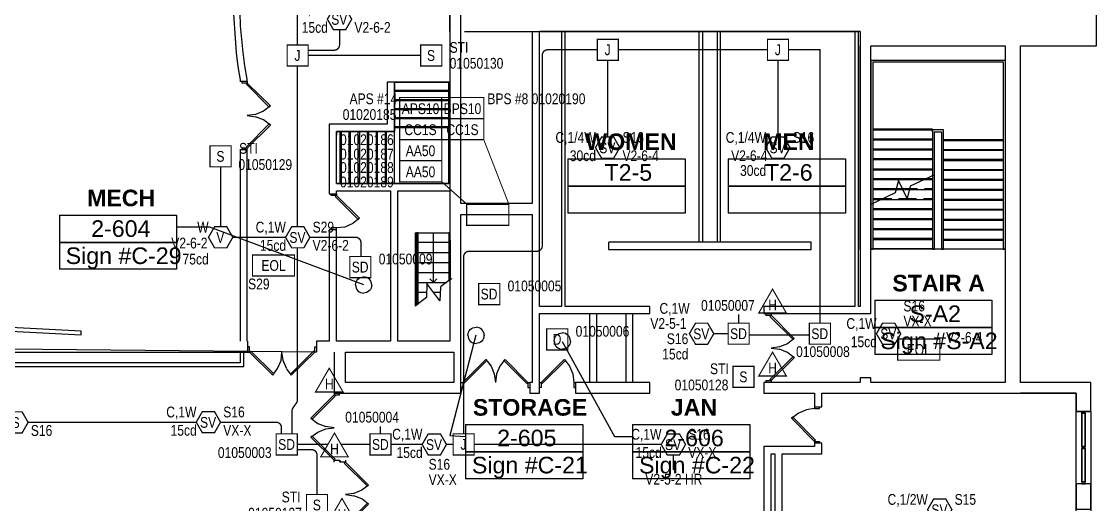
# Model space of a CAD drawing. Header units: inches. Extents: x 9349 to 17082, y 17684 to 25415.
# Drawn here: x 15236 to 16429, y 20846 to 21382 of the extents above; entities that cross this region are included whole.
import ezdxf
from ezdxf.enums import TextEntityAlignment as Align

# ---------------------------------------------------------------- set-up
doc = ezdxf.new("R2010")
doc.units = ezdxf.units.IN
doc.header["$LTSCALE"] = 0.25
doc.header["$MEASUREMENT"] = 0
for name, color, linetype in [('AMPLIFIER', 1, 'Continuous'), ('BACKGROUND', 8, 'Continuous'), ('CL-TEXT', 3, 'Continuous'), ('CONDUIT', 6, 'Continuous'), ('DOOR HOLDER', 1, 'Continuous'), ('EOL', 1, 'Continuous'), ('HEAT DETECTOR', 1, 'Continuous'), ('JUNCTION BOX', 1, 'Continuous'), ('POWER SUPPLY', 1, 'Continuous'), ('PULL STATION', 1, 'Continuous'), ('SIGNAL MODULE', 1, 'Continuous'), ('SMOKE DETECTOR', 1, 'Continuous'), ('SPEAKER', 1, 'Continuous'), ('SPEAKER STROBE', 1, 'Continuous'), ('STROBE', 1, 'Continuous')]:
    doc.layers.add(name, color=color, linetype=linetype)
doc.styles.add('Arial', font='arial.ttf', dxfattribs={"width": 0.8})
doc.styles.add('ESSCOE_TEXT', font='arial.ttf', dxfattribs={"width": 0.8, "height": 12})
doc.styles.add('PDF Arial', font='arial.ttf')
doc.styles.add('PDF Arial Bold', font='arialbd.ttf')

# ---------------------------------------------------------------- blocks, each defined once
blk = doc.blocks.new('SIGA-278')
at = {"layer": 'PULL STATION', "const_width": 1.3}
blk.add_lwpolyline([(-11.5, -11.7), (-11.5, 11.7), (11.9, 11.7), (11.9, -11.7)], close=True, dxfattribs=at)
at = {"layer": 'PULL STATION', "style": 'Arial', "width": 0.8}
blk.add_text('S', height=12, dxfattribs=at).set_placement((0, 0), align=Align.MIDDLE)
for tag, p in [('ADDRESS', (20.6, 9)), ('ZONE', (20.6, -8.6))]:
    blk.add_attdef(tag, text='', height=12, dxfattribs=at).set_placement(p, align=Align.MIDDLE_LEFT)
blk.add_attdef('SUBSCRIPT', text='', height=12, dxfattribs=at).set_placement((-16.6, -9), align=Align.MIDDLE_RIGHT)
blk = doc.blocks.new('SIGA-HRD')
at = {"layer": 'HEAT DETECTOR', "const_width": 1.3}
blk.add_lwpolyline([(-11.5, -11.7), (-11.5, 11.7), (11.9, 11.7), (11.9, -11.7)], close=True, dxfattribs=at)
at = {"layer": 'HEAT DETECTOR', "style": 'Arial', "width": 0.8}
blk.add_text('D', height=12, dxfattribs=at).set_placement((0, 0), align=Align.MIDDLE)
for tag, p in [('ADDRESS', (20.6, 9)), ('ZONE', (20.6, -8.6))]:
    blk.add_attdef(tag, text='', height=12, dxfattribs=at).set_placement(p, align=Align.MIDDLE_LEFT)
blk.add_attdef('SUBSCRIPT', text='', height=12, dxfattribs=at).set_placement((-16.6, -9), align=Align.MIDDLE_RIGHT)
blk = doc.blocks.new('GC-S7')
at = {"layer": 'SPEAKER', "const_width": 1.46}
blk.add_lwpolyline([(13.8, 0.2), (7.1, 11.9), (-6.4, 11.9), (-13.2, 0.2), (-6.4, -11.5), (7.1, -11.5)], close=True, dxfattribs=at)
at = {"layer": 'SPEAKER', "style": 'Arial', "width": 0.8}
blk.add_text('S', height=12, dxfattribs=at).set_placement((0, 0), align=Align.MIDDLE)
for tag, p in [('C', (-15, 11.5)), ('1/2W', (-14.7, -8.8))]:
    blk.add_attdef(tag, text='', height=12, dxfattribs=at).set_placement(p, align=Align.MIDDLE_RIGHT)
blk.add_attdef('Speaker_Circuit', text='', height=12, dxfattribs=at).set_placement((16.8, -8.8), align=Align.MIDDLE_LEFT)
blk = doc.blocks.new('G1-VM')
at = {"layer": 'STROBE', "const_width": 1.46}
blk.add_lwpolyline([(13.8, 0.2), (7.1, 11.9), (-6.4, 11.9), (-13.2, 0.2), (-6.4, -11.5), (7.1, -11.5)], close=True, dxfattribs=at)
at = {"layer": 'STROBE', "style": 'Arial', "width": 0.8}
blk.add_text('V', height=12, dxfattribs=at).set_placement((0, 0), align=Align.MIDDLE)
for tag, p in [('W', (-12.9, 11.5)), ('CANDELA', (-12.6, -8.8))]:
    blk.add_attdef(tag, text='', height=12, dxfattribs=at).set_placement(p, align=Align.MIDDLE_RIGHT)
blk.add_attdef('Visual_Circuit', text='', height=12, dxfattribs=at).set_placement((16.8, -8.8), align=Align.MIDDLE_LEFT)
blk = doc.blocks.new('150X-AQN5')
at = {"layer": 'DOOR HOLDER', "const_width": 1.25}
blk.add_lwpolyline([(15.3, -8.8), (0, 17.6), (-15.3, -8.8)], close=True, dxfattribs=at)
at = {"layer": 'DOOR HOLDER', "style": 'Arial', "width": 0.8}
blk.add_text('H', height=12, dxfattribs=at).set_placement((0, 0), align=Align.MIDDLE)
blk.add_attdef('SUBSCRIPT', text='', height=12, dxfattribs=at).set_placement((11.4, 10.5), align=Align.MIDDLE_LEFT)
blk = doc.blocks.new('GC-S7VM')
at = {"layer": 'SPEAKER STROBE', "const_width": 1.46}
blk.add_lwpolyline([(13.8, 0.2), (7.1, 11.9), (-6.4, 11.9), (-13.2, 0.2), (-6.4, -11.5), (7.1, -11.5)], close=True, dxfattribs=at)
at = {"layer": 'SPEAKER STROBE', "style": 'Arial', "width": 0.8}
blk.add_text('SV', height=12, dxfattribs=at).set_placement((0, 0), align=Align.MIDDLE)
for tag, p in [('C', (-12.9, 11.5)), ('CANDELA', (-12.6, -8.8)), ('1/2W', (-12.6, -29.2))]:
    blk.add_attdef(tag, text='', height=12, dxfattribs=at).set_placement(p, align=Align.MIDDLE_RIGHT)
for tag, p in [('Speaker_Circuit', (16.8, 11.5)), ('Visual_Circuit', (16.8, -8.8))]:
    blk.add_attdef(tag, text='', height=12, dxfattribs=at).set_placement(p, align=Align.MIDDLE_LEFT)
blk = doc.blocks.new('SIGA-PD')
at = {"layer": 'SMOKE DETECTOR', "const_width": 1.3}
blk.add_lwpolyline([(-11.5, -11.7), (-11.5, 11.7), (11.9, 11.7), (11.9, -11.7)], close=True, dxfattribs=at)
at = {"layer": 'SMOKE DETECTOR', "style": 'Arial', "width": 0.8}
blk.add_text('SD', height=12, dxfattribs=at).set_placement((0, 0), align=Align.MIDDLE)
for tag, p in [('ADDRESS', (20.6, 9)), ('ZONE', (20.6, -8.6))]:
    blk.add_attdef(tag, text='', height=12, dxfattribs=at).set_placement(p, align=Align.MIDDLE_LEFT)
blk.add_attdef('SUBSCRIPT', text='', height=12, dxfattribs=at).set_placement((-16.6, -9), align=Align.MIDDLE_RIGHT)
blk = doc.blocks.new('BPS10A')
at = {"layer": 'POWER SUPPLY', "const_width": 1.25}
blk.add_lwpolyline([(-23.2, 12.4), (23.6, 12.4), (23.6, -11), (-23.2, -11)], close=True, dxfattribs=at)
at = {"layer": 'POWER SUPPLY', "style": 'Arial', "width": 0.8}
blk.add_text('BPS10', height=12, dxfattribs=at).set_placement((0, 0), align=Align.MIDDLE)
for tag, p in [('SUBSCRIPT', (27.6, 11)), ('PANEL_#', (27.6, -9.7))]:
    blk.add_attdef(tag, text='', height=12, dxfattribs=at).set_placement(p, align=Align.MIDDLE_LEFT)
blk = doc.blocks.new('SIGA-CC1S')
at = {"layer": 'SIGNAL MODULE', "const_width": 1.25}
blk.add_lwpolyline([(-23.2, 12.4), (23.6, 12.4), (23.6, -11), (-23.2, -11)], close=True, dxfattribs=at)
at = {"layer": 'SIGNAL MODULE', "style": 'Arial', "width": 0.8}
blk.add_text('CC1S', height=12, dxfattribs=at).set_placement((0, 0), align=Align.MIDDLE)
for tag, p in [('ADDRESS', (28.8, 11.6)), ('SUBSCRIPT', (28.8, -10.7))]:
    blk.add_attdef(tag, text='', height=12, dxfattribs=at).set_placement(p, align=Align.MIDDLE_LEFT)
blk = doc.blocks.new('APS10A')
at = {"layer": 'POWER SUPPLY', "const_width": 1.25}
blk.add_lwpolyline([(-23.2, 12.4), (23.6, 12.4), (23.6, -11), (-23.2, -11)], close=True, dxfattribs=at)
at = {"layer": 'POWER SUPPLY', "style": 'Arial', "width": 0.8}
blk.add_text('APS10', height=12, dxfattribs=at).set_placement((0, 0), align=Align.MIDDLE)
for tag, p in [('SUBSCRIPT', (27.6, 11)), ('PANEL_#', (27.6, -9.7))]:
    blk.add_attdef(tag, text='', height=12, dxfattribs=at).set_placement(p, align=Align.MIDDLE_LEFT)
blk = doc.blocks.new('SIGA-AA50')
at = {"layer": 'AMPLIFIER', "const_width": 1.25}
blk.add_lwpolyline([(-23.2, 12.4), (23.6, 12.4), (23.6, -11), (-23.2, -11)], close=True, dxfattribs=at)
at = {"layer": 'AMPLIFIER', "style": 'Arial', "width": 0.8}
blk.add_text('AA50', height=12, dxfattribs=at).set_placement((0, 0), align=Align.MIDDLE)
blk.add_attdef('SUBSCRIPT', text='', height=12, dxfattribs=at).set_placement((27.6, 11), align=Align.MIDDLE_LEFT)
blk = doc.blocks.new('JUNCTION BOX')
at = {"const_width": 1.3}
blk.add_lwpolyline([(-11.5, -11.7), (-11.5, 11.7), (11.9, 11.7), (11.9, -11.7)], close=True, dxfattribs=at)
at = {"style": 'Arial', "width": 0.8}
blk.add_text('J', height=12, dxfattribs=at).set_placement((0, 0), align=Align.MIDDLE)
blk.add_attdef('SUBSCRIPT', text='', height=12, dxfattribs=at).set_placement((-16.6, -9), align=Align.MIDDLE_RIGHT)
blk = doc.blocks.new('EOLR')
at = {"layer": 'EOL', "const_width": 1.25}
blk.add_lwpolyline([(-23.4, 11.7), (23.4, 11.7), (23.4, -11.7), (-23.4, -11.7)], close=True, dxfattribs=at)
at = {"layer": 'EOL', "style": 'Arial', "width": 0.8}
blk.add_text('EOL', height=12, dxfattribs=at).set_placement((0, 0), align=Align.MIDDLE)
for tag, p in [('CIRCUIT#', (28.6, 10.9)), ('EOL_VALUE', (28.9, -9.4))]:
    blk.add_attdef(tag, text='', height=12, dxfattribs=at).set_placement(p, align=Align.MIDDLE_LEFT)

msp = doc.modelspace()

# ---------------------------------------------------------------- linework, layer by layer
at = {"lineweight": 0}
for p, q in [((15776.7, 21179.2), (15748.8, 21250.9)), ((15729.9, 21179.2), (15702.2, 21204.2))]:
    msp.add_line(p, q, dxfattribs=at)
at = {"layer": 'BACKGROUND', "ltscale": 1.646544}
msp.add_lwpolyline([(15723.5, 21371), (15727.4, 21892.6)], dxfattribs=at)
at = {"layer": 'BACKGROUND'}
for points in [[(15711.3, 21776.3), (15711.3, 21877.6), (15585.3, 21877.6), (15711.3, 21877.6), (15711.3, 21371), (15711.3, 21736.7)], [(16395.6, 21354.9), (16429, 21354.9), (16429, 21704.6), (16429, 21736.7)], [(15478.9, 21377.1), (15478.3, 21391.9)], [(15480.2, 21362.3), (15478.9, 21377.1)], [(15481.8, 21347.5), (15480.2, 21362.3)], [(15802.6, 21371), (15802.6, 21180), (15723.5, 21180)], [(15723.5, 21180), (15723.5, 21370.9)], [(15835.1, 21371), (15835.1, 21065.9), (15810.6, 21065.9)], [(15810.6, 21065.9), (15810.6, 21370.9)], [(15839.2, 21065.9), (15839.2, 21370.9)], [(15987.7, 21371), (15987.7, 21137.3)], [(15991.9, 21137.3), (15991.9, 21371)], [(16007.9, 21370.9), (16007.9, 21137.3)], [(16011.8, 21137.3), (16011.8, 21371)], [(16160.6, 21370.9), (16160.6, 21065.9), (16059.7, 21065.9)], [(16164.8, 21065.9), (16164.8, 21371), (16160.6, 21371)], [(16166.8, 21371), (16166.8, 21354.9), (16166.8, 21065.9), (16164.8, 21065.9)], [(16166.8, 21057.9), (16178.6, 21057.9), (16178.6, 21354.9)], [(16166.8, 21129.2), (16166.8, 21354.9)], [(16178.7, 21354.9), (16327.5, 21354.9), (16327.5, 20981.4), (16178.7, 20981.4)], [(16344.5, 21354.9), (16395.6, 21354.9)], [(16344.5, 20981.4), (16344.5, 21354.9)], [(15473.8, 21347.2), (15475.7, 21332.1)], [(15483.7, 21332.7), (15481.8, 21347.5)], [(16178.6, 21339.1), (16178.6, 21263.6), (16178.6, 21179.1), (16178.6, 21129.2)], [(16178.7, 21339.2), (16327.5, 21339.2), (16327.5, 21260.4), (16327.5, 21154)], [(15475.7, 21332.1), (15478.3, 21317.3), (15478.3, 21316)], [(15478.2, 21316), (15486.3, 21316), (15486.3, 21318.2), (15483.7, 21332.7)], [(16180.9, 21337.2), (16180.9, 21263.6), (16180.9, 21262), (16180.9, 21250.7), (16180.9, 21239.8), (16180.9, 21228.9), (16180.9, 21217.6), (16180.9, 21206.7), (16180.9, 21195.5), (16180.9, 21184.5), (16180.9, 21180), (16180.9, 21173.6), (16180.9, 21162.4), (16180.9, 21151.4), (16180.9, 21140.2), (16180.9, 21129.2), (16178.6, 21129.2)], [(16180.9, 21337.2), (16325.6, 21337.2), (16325.6, 21260.4), (16325.6, 21250.8), (16325.6, 21239.8), (16325.6, 21228.9), (16325.6, 21217.6), (16325.6, 21206.7), (16325.6, 21195.5), (16325.6, 21184.5), (16325.6, 21173.6), (16325.6, 21162.4), (16325.6, 21151.4), (16325.6, 21140.2), (16325.6, 21129.3), (16259, 21129.3)], [(15480.5, 21313.8), (15480.5, 21316)], [(15486.3, 21316), (15486.3, 21313.7), (15480.5, 21313.7)], [(15641.5, 21314.7), (15641.5, 21268.1), (15577.2, 21268.1)], [(15649.6, 21314.7), (15649.6, 21260.1), (15585.3, 21260.1), (15649.6, 21260.1), (15649.6, 21268.1), (15649.6, 21314.7), (15641.5, 21314.7)], [(15641.8, 21202.2), (15710, 21202.2), (15710, 21256.5), (15710, 21264.6), (15710, 21274.5), (15710, 21284.5), (15710, 21294.5), (15710, 21304.7), (15710, 21314.7), (15649.5, 21314.7)], [(15641.9, 21202.2), (15649.6, 21202.2), (15649.6, 21262.3), (15649.6, 21264.6), (15649.6, 21274.5), (15649.6, 21284.5), (15649.6, 21294.5), (15649.6, 21304.7), (15649.6, 21314.7), (15647.6, 21314.7)], [(15649.6, 21314.7), (15711.3, 21314.7), (15710, 21314.7)], [(15486.3, 21313.7), (15485, 21312.8)], [(15485, 21312.8), (15510.7, 21287.1)], [(15510.7, 21287.1), (15512, 21288.3), (15486.3, 21313.8)], [(15649.5, 21304.7), (15710, 21304.7)], [(15711.3, 21303.1), (15711.3, 21202.2), (15653.4, 21202.2)], [(15649.5, 21294.5), (15710, 21294.5)], [(15495.6, 21279), (15486.3, 21277.7), (15495.6, 21276.4)], [(15504.3, 21282.6), (15495.6, 21279)], [(15512, 21288.3), (15504.3, 21282.6)], [(15649.5, 21284.5), (15710, 21284.5)], [(15485, 21242.7), (15510.7, 21268.5)], [(15510.7, 21268.4), (15512, 21267.1), (15486.3, 21241.4)], [(15504.3, 21272.9), (15495.6, 21276.4)], [(15512, 21267.1), (15504.3, 21272.9)], [(15577.2, 21268.1), (15577.2, 21260.1), (15577.2, 21190.9)], [(15649.5, 21274.5), (15710, 21274.5)], [(15585.3, 21202.2), (15585.3, 21260.1), (15585.3, 21255.9)], [(15585.3, 21202.2), (15589.5, 21202.2), (15589.5, 21260.1)], [(15589.5, 21202.2), (15599.4, 21202.2), (15599.4, 21260.1)], [(15599.4, 21202.2), (15609.4, 21202.2), (15609.4, 21260.1)], [(15609.4, 21202.2), (15619.7, 21202.2), (15619.7, 21260.1)], [(15619.7, 21202.2), (15629.6, 21202.2), (15629.6, 21260.1)], [(15629.7, 21202.2), (15639.6, 21202.2), (15639.6, 21260.1)], [(15649.5, 21264.6), (15710, 21264.6)], [(16180.9, 21262), (16247.1, 21262), (16247.1, 21259.8), (16247.1, 21250.8), (16247.1, 21239.8), (16247.1, 21228.9), (16247.1, 21217.6), (16247.1, 21211.2), (16247.1, 21206.7), (16247.1, 21195.5), (16247.1, 21184.5), (16247.1, 21173.6), (16247.1, 21162.4), (16247.1, 21151.4), (16247.1, 21140.2), (16247.1, 21129.3), (16180.9, 21129.3)], [(16257.1, 21129.3), (16259, 21129.3), (16259, 21140.2), (16259, 21151.4), (16259, 21162.4), (16259, 21173.6), (16259, 21184.5), (16259, 21195.5), (16259, 21206.7), (16259, 21217.6), (16259, 21228.9), (16259, 21239.8), (16259, 21250.8), (16259, 21259.8), (16259, 21262), (16247.1, 21262)], [(16247.1, 21259.8), (16247.1, 21262)], [(16249, 21259.7), (16257.1, 21259.7), (16257.1, 21129.2)], [(16249.1, 21140.2), (16249.1, 21259.8)], [(15486.3, 21241.4), (15485, 21242.7)], [(16180.9, 21250.8), (16247.1, 21250.8)], [(16325.6, 21250.8), (16259, 21250.8)], [(15486.3, 21027.3), (15486.3, 21239.5), (15478.2, 21239.5)], [(15478.3, 21239.5), (15478.3, 21027.4)], [(15480.5, 21241.4), (15480.5, 21239.5)], [(15486.3, 21239.5), (15486.3, 21241.4), (15480.5, 21241.4)], [(16180.9, 21239.8), (16247.1, 21239.8)], [(16325.6, 21239.8), (16259, 21239.8)], [(15842.1, 21229.5), (15972.3, 21229.5), (15972.3, 21199.3), (15842.1, 21199.3), (15972.3, 21199.3), (15972.3, 21169.4), (15842.1, 21169.4)], [(15842.1, 21229.5), (15842.1, 21199.3), (15842.1, 21169.4)], [(16020.2, 21229.5), (16150.4, 21229.5), (16150.4, 21199.3), (16020.2, 21199.3), (16150.4, 21199.3), (16150.4, 21169.4), (16020.2, 21169.4)], [(16020.2, 21229.5), (16020.2, 21199.3), (16020.2, 21169.4)], [(16180.9, 21228.9), (16247.1, 21228.9)], [(16325.6, 21228.9), (16259, 21228.9)], [(16180.9, 21217.6), (16247.1, 21217.6)], [(16180.9, 21206.7), (16237.8, 21206.7)], [(16247.1, 21129.3), (16249.1, 21129.3), (16249.1, 21211.9), (16222, 21199.3)], [(16237.8, 21206.7), (16247.1, 21206.7)], [(16239.7, 21207.7), (16247.1, 21207.7)], [(16325.6, 21217.6), (16259, 21217.6)], [(16325.6, 21206.7), (16259, 21206.7)], [(15645.4, 21202.2), (15585.3, 21202.2)], [(15711.3, 21202.2), (15585.3, 21202.2)], [(15639.6, 21202.2), (15641.9, 21202.2)], [(15653.4, 21202.2), (15645.4, 21202.2)], [(16180.9, 21195.5), (16206.6, 21195.5)], [(16209.2, 21205.7), (16205.7, 21191.9)], [(16206.6, 21195.5), (16214, 21195.5)], [(16207, 21196.8), (16213.4, 21196.8)], [(16218.8, 21185.5), (16209.2, 21205.8)], [(16214, 21195.5), (16221.1, 21195.5)], [(16222, 21199.3), (16218.8, 21185.5)], [(16221.1, 21195.5), (16247.1, 21195.5)], [(16221.4, 21196.8), (16230.4, 21196.8)], [(16238.1, 21196.8), (16247.1, 21196.8)], [(16325.6, 21195.5), (16259, 21195.5)], [(15577.2, 21191), (15585.3, 21191), (15585.3, 21194.2)], [(15585.3, 21191), (15585.3, 21189), (15579.5, 21189)], [(15579.5, 21189), (15579.5, 21190.9)], [(15585.3, 21189), (15584, 21187.8)], [(15584, 21187.7), (15609.4, 21162.4)], [(15585.3, 21194.2), (15645.4, 21194.2), (15645.4, 21027.3), (15585.3, 21027.3)], [(15609.4, 21162.4), (15610.7, 21163.7), (15585.3, 21189)], [(15653.4, 21027.3), (15653.4, 21194.2)], [(15653.4, 21194.2), (15711.3, 21194.2)], [(16205.6, 21191.9), (16178.6, 21179.1)], [(16180.9, 21185.5), (16192.5, 21185.5)], [(16180.9, 21184.5), (16190.2, 21184.5)], [(16190.2, 21184.5), (16247.1, 21184.5)], [(16192.5, 21185.5), (16201.8, 21185.5)], [(16209.2, 21185.5), (16218.5, 21185.5)], [(16218.8, 21185.5), (16229.1, 21185.5)], [(16236.8, 21185.5), (16247.1, 21185.5)], [(16325.6, 21184.5), (16259, 21184.5)], [(16180.9, 21173.6), (16247.1, 21173.6)], [(16325.6, 21173.6), (16259, 21173.6)], [(15277.7, 21167.2), (15407.8, 21167.2), (15407.8, 21136.9), (15277.7, 21136.9), (15407.8, 21136.9), (15407.8, 21107.1), (15277.7, 21107.1)], [(15277.7, 21167.2), (15277.7, 21137), (15277.7, 21107.1)], [(15595.3, 20969.5), (15723.5, 20969.5), (15723.5, 20981.4), (15723.5, 21015.1), (15723.5, 21027.4), (15723.5, 21167.8)], [(15610.7, 21163.7), (15603.3, 21157.9)], [(15723.5, 21167.8), (15802.6, 21167.8), (15802.6, 20981.4), (15800, 20981.4)], [(16180.9, 21162.4), (16247.1, 21162.4)], [(16325.6, 21162.4), (16259, 21162.4)], [(15444.8, 21154), (15407.9, 21154)], [(15615.5, 21089.7), (15444.8, 21154)], [(15577.2, 21150.8), (15577.2, 21027.3), (15563.1, 21027.3)], [(15585.3, 21027.4), (15585.3, 21150.8), (15577.2, 21150.8)], [(15579.5, 21153), (15579.5, 21150.8)], [(15585.3, 21150.8), (15585.3, 21153), (15579.5, 21153)], [(15594.6, 21154), (15585.3, 21153)], [(15603.3, 21157.8), (15594.6, 21154)], [(15672.7, 21147.6), (15675, 21147.6)], [(15672.7, 21147.6), (15672.7, 21066.6)], [(15675, 21067.9), (15675.9, 21068.8), (15675.9, 21147.6), (15674, 21147.6)], [(15674, 21147.6), (15674, 21067.2)], [(15675, 21147.6), (15711, 21147.6)], [(15689.1, 21096.5), (15693, 21092.6), (15693, 21147.9)], [(15711, 21147.6), (15711.3, 21147.6), (15710, 21147.6)], [(15710, 21147.6), (15710, 21094.2)], [(16180.9, 21151.4), (16247.1, 21151.4)], [(16325.6, 21151.4), (16259, 21151.4)], [(15675.9, 21137), (15710, 21137)], [(15711, 21095.2), (15711.9, 21095.8), (15711.9, 21139.5)], [(15887.4, 21137.3), (15887.4, 21129.3)], [(15887.4, 21129.2), (16112.4, 21129.2), (16112.4, 21137.3)], [(16180.9, 21140.2), (16247.1, 21140.2)], [(16325.6, 21140.2), (16259, 21140.2)], [(15675.9, 21125.7), (15710, 21125.7)], [(16327.5, 21129.3), (16178.7, 21129.3)], [(16325.6, 21129.3), (16327.5, 21129.3), (16327.5, 20981.4)], [(15675.9, 21114.8), (15710, 21114.8)], [(15675.9, 21103.5), (15710, 21103.5)], [(15675.9, 21092.6), (15707.7, 21092.6)], [(15685.6, 21091.3), (15685.3, 21075.9)], [(15700, 21072), (15685.6, 21091.3)], [(15696.8, 21096.5), (15693, 21092.6)], [(15700.7, 21087.4), (15700, 21072)], [(15710, 21094.2), (15711, 21095.2), (15700.7, 21087.5)], [(15713.2, 21096.5), (15711, 21095.2)], [(15711, 21095.2), (15711.3, 21095.5)], [(15685.3, 21075.9), (15675, 21067.9)], [(15675.9, 21081.7), (15685.6, 21081.7)], [(15693, 21081.7), (15700.3, 21081.7)], [(15674, 21067.2), (15675, 21067.9)], [(15675.9, 21070.4), (15678.2, 21070.4)], [(15933.1, 21057.9), (15933.1, 21065.9), (15839.2, 21065.9)], [(16059.7, 21065.9), (16059.7, 21057.9)], [(16182.8, 21072.7), (16313, 21072.7), (16313, 21042.4), (16182.8, 21042.4), (16313, 21042.4), (16313, 21012.6), (16182.8, 21012.6)], [(16182.8, 21072.7), (16182.8, 21042.5), (16182.8, 21012.6)], [(15800, 20969.5), (15810.6, 20969.5), (15810.6, 20981.4), (15810.6, 21057.9)], [(15866.2, 21057.9), (15866.2, 20981.4)], [(15874.2, 20981.4), (15874.2, 21057.9)], [(15906.4, 21057.9), (15906.4, 20981.4)], [(15914.4, 20981.4), (15914.4, 21057.9)], [(16059.7, 21057.9), (16166.8, 21057.9)], [(16067.7, 21057.9), (16067.7, 21055.9), (16061.9, 21055.9)], [(16062, 21056), (16062, 21057.9)], [(16067.7, 21055.9), (16066.4, 21054.7)], [(16066.5, 21054.7), (16092.2, 21029)], [(16092.2, 21029), (16093.5, 21030.2), (16067.8, 21056)], [(15102.5, 21044.7), (15301.8, 21034.4), (15301.8, 21038.3), (15102.8, 21048.6)], [(15739.9, 21033.8), (15711.3, 20922.6)], [(16093.5, 21030.2), (16086.1, 21024.5)], [(15486.9, 21015.1), (15488.8, 21015.1), (15488.8, 21020.9), (15486.9, 21020.9)], [(15487, 21015.2), (15487, 21027.4)], [(15488.9, 21015.1), (15490.1, 21016.4)], [(15490.2, 21016.4), (15515.6, 20991), (15514.6, 20989.8)], [(15559.9, 21016.4), (15534.5, 20991)], [(15535.5, 20989.8), (15561.2, 21015.1), (15561.2, 21020.9)], [(15561.2, 21015.1), (15559.9, 21016.4)], [(15563.1, 21027.4), (15563.1, 21015.2), (15561.2, 21015.2)], [(15561.2, 21020.9), (15563.1, 21020.9)], [(15711.3, 21027.4), (15653.4, 21027.4)], [(15836, 21027), (15893.8, 20921.6)], [(16077.1, 21020.9), (16067.8, 21019.6), (16077.1, 21018.3)], [(16086.1, 21024.5), (16077.1, 21020.9)], [(16086.1, 21014.8), (16077.1, 21018.3)], [(15478.3, 21015.1), (15478.3, 21003.2), (14892, 21003.2)], [(14892, 20999.1), (15482.4, 20999.1), (15482.4, 21003.3), (15482.4, 21015.1)], [(15514.6, 20989.7), (15488.9, 21015.1)], [(15520, 20997.1), (15523.9, 21005.8)], [(15523.9, 21005.8), (15524.8, 21015.1)], [(15526.1, 21005.8), (15524.8, 21015.1)], [(15530, 20997.2), (15526.1, 21005.8)], [(15582.7, 21015.1), (15582.7, 20969.5), (15582.7, 20967.6), (15557, 20941.9)], [(15595.2, 20981.4), (15595.2, 21015.1)], [(15595.3, 21015.2), (15715.5, 21015.2), (15715.5, 20981.4), (15595.3, 20981.4)], [(15751.2, 21007.1), (15725.5, 20981.4)], [(15726.7, 20980.4), (15752.4, 21005.8), (15751.2, 21007.1)], [(15751.2, 21007.1), (15756.9, 20999.7)], [(15771.1, 21005.8), (15772.3, 21007.1), (15766.6, 20999.7)], [(15796.5, 20980.4), (15771.1, 21005.8)], [(15772.4, 21007.1), (15797.7, 20981.4), (15797.7, 20975.9)], [(15838.2, 21007.1), (15812.5, 20981.4)], [(15813.8, 20980.4), (15839.6, 21005.8), (15838.3, 21007.1)], [(15838.3, 21007.1), (15844.1, 20999.7)], [(16066.5, 20984.9), (16092.2, 21010.3)], [(16092.2, 21010.3), (16093.5, 21009), (16067.8, 20983.6)], [(16093.5, 21009), (16086.1, 21014.8)], [(15514.6, 20989.7), (15520, 20997.1)], [(15534.5, 20991), (15535.5, 20989.7), (15530, 20997.1)], [(15756.9, 20999.7), (15760.4, 20991)], [(15766.6, 20999.7), (15763.1, 20991)], [(15844, 20999.7), (15847.6, 20991)], [(15723.5, 20981.4), (15725.4, 20981.4), (15725.4, 20975.9), (15723.5, 20975.9)], [(15725.4, 20981.4), (15726.7, 20980.4)], [(15760.5, 20991), (15761.8, 20981.4)], [(15763, 20991), (15761.7, 20981.4)], [(15797.7, 20981.4), (15796.5, 20980.4)], [(15797.7, 20981.4), (15800, 20981.4), (15800, 20969.5)], [(15810.6, 20981.4), (15812.5, 20981.4), (15812.5, 20975.9), (15810.6, 20975.9)], [(15812.6, 20981.4), (15813.8, 20980.4)], [(15847.6, 20991), (15848.9, 20981.4), (15848.9, 20975.9)], [(15848.9, 20981.4), (15850.8, 20981.4), (15850.8, 20969.5)], [(15850.8, 20969.5), (15933.1, 20969.5), (15933.1, 20981.4)], [(16061.9, 20983.6), (16067.7, 20983.6), (16067.7, 20981.4), (16059.7, 20981.4)], [(16059.7, 20981.4), (16059.7, 20969.5)], [(16062, 20983.6), (16062, 20981.4)], [(16067.7, 20983.6), (16066.4, 20984.9)], [(16166.8, 20986.5), (16166.8, 20981.4), (16067.7, 20981.4)], [(16178.6, 20981.4), (16178.6, 20986.5), (16166.8, 20986.5)], [(16406.5, 20949.2), (16422.6, 20949.2), (16422.6, 20969.5), (16422.6, 20981.4), (16344.5, 20981.4)], [(15582.7, 20969.5), (15595.2, 20969.5)], [(15582.7, 20967.6), (15588.5, 20967.6), (15588.5, 20969.5)], [(15797.7, 20975.9), (15800, 20975.9)], [(15848.9, 20975.9), (15850.8, 20975.9)], [(16059.7, 20969.5), (16067.7, 20969.5)], [(16067.8, 20969.5), (16116, 20969.5), (16116, 20954.4), (16116, 20952.5), (16106.7, 20951.2)], [(16116, 20954.4), (16124, 20954.4), (16124, 20969.5)], [(16124, 20969.5), (16166.8, 20969.5)], [(16166.8, 20969.5), (16178.6, 20969.5)], [(16178.7, 20969.5), (16327.5, 20969.5)], [(16327.5, 20969.5), (16344.5, 20969.5)], [(16406.6, 20969.5), (16344.5, 20969.5), (16406.6, 20969.5), (16406.6, 20949.3)], [(15582.7, 20967.6), (15584, 20966.3), (15558.3, 20940.6)], [(16090.6, 20941.8), (16098, 20947.6)], [(16098, 20947.6), (16106.7, 20951.2)], [(16116, 20952.5), (16121.7, 20952.5), (16121.7, 20954.4)], [(16412.6, 20910.3), (16412.6, 20947.3), (16412.6, 20910.3), (16412.6, 20947.3), (16412.6, 20949.2), (16406.5, 20949.2)], [(16416.5, 20947.3), (16416.5, 20910.4), (16414.9, 20910.4), (16416.5, 20910.4), (16416.5, 20947.3), (16412.6, 20947.3), (16416.5, 20947.3), (16416.5, 20949.2), (16412.6, 20949.2)], [(16412.6, 20947.3), (16412.6, 20910.3), (16412.6, 20908.1)], [(16412.6, 20910.4), (16416.5, 20910.4), (16416.5, 20947.3), (16412.6, 20947.3), (16416.5, 20947.3), (16416.5, 20910.4)], [(16422.6, 20949.2), (16416.5, 20949.2)], [(15558.3, 20940.6), (15557, 20941.9)], [(15557, 20941.8), (15564.7, 20936.1)], [(15564.7, 20936.1), (15573.4, 20932.5)], [(15573.4, 20930), (15582.7, 20931.3), (15573.4, 20932.5)], [(15728.6, 20934.8), (15728.6, 20904.6), (15728.6, 20874.7)], [(15728.7, 20934.8), (15858.8, 20934.8), (15858.8, 20904.6), (15728.7, 20904.6), (15858.8, 20904.6), (15858.8, 20874.7), (15728.7, 20874.7)], [(15914.1, 20934.8), (16044.3, 20934.8), (16044.3, 20904.6), (15914.1, 20904.6), (16044.3, 20904.6), (16044.3, 20874.7), (15914.1, 20874.7)], [(15914.1, 20934.8), (15914.1, 20904.6), (15914.1, 20874.7)], [(16090.6, 20941.9), (16116, 20916.1), (16116, 20914.2), (16116, 20910.4), (16059.7, 20910.4)], [(16091.9, 20943.1), (16090.6, 20941.9)], [(16115.9, 20916.1), (16117.2, 20917.4), (16091.8, 20943.1)], [(15557, 20920.6), (15564.7, 20926.4)], [(15558.3, 20921.9), (15557, 20920.7)], [(15582.7, 20893), (15582.7, 20895.3), (15557, 20920.6)], [(15582.7, 20895.2), (15584, 20896.2), (15558.3, 20921.9)], [(15564.7, 20926.4), (15573.4, 20930)], [(15711.3, 20922.6), (15728.6, 20921.6)], [(15893.8, 20921.6), (15914.1, 20921.6)], [(16059.7, 20910.4), (16059.7, 20902.3), (16059.7, 20328.6), (16059.7, 20320.5)], [(16116, 20916.1), (16121.7, 20916.1), (16121.7, 20914.2)], [(16116, 20902.3), (16124, 20902.3), (16124, 20914.2), (16116, 20914.2)], [(16412.6, 20871.1), (16412.6, 20908.1), (16412.6, 20871.1), (16412.6, 20908.1), (16412.6, 20871.1), (16412.6, 20868.9), (16406.5, 20868.9)], [(16414.3, 20910.4), (16412.6, 20910.4), (16414.3, 20910.4), (16414.3, 20908.1), (16412.6, 20908.1), (16414.3, 20908.1), (16412.6, 20908.1)], [(16412.6, 20910.4), (16414.3, 20910.4), (16414.3, 20908.1)], [(16412.6, 20868.9), (16416.5, 20868.9), (16416.5, 20871.1), (16412.6, 20871.1), (16416.5, 20871.1), (16416.5, 20908.1), (16412.6, 20908.1)], [(16416.5, 20871.1), (16412.6, 20871.1), (16416.5, 20871.1), (16416.5, 20908.1), (16414.9, 20908.1)], [(16416.5, 20908.1), (16416.5, 20871.1), (16416.5, 20908.1), (16414.9, 20908.1), (16416.5, 20908.1), (16416.5, 20910.4), (16414.9, 20910.4)], [(16067.7, 20902.3), (16071.9, 20902.3), (16071.9, 20328.6), (16067.7, 20328.6)], [(16067.7, 20328.6), (16067.7, 20902.3)], [(16080, 20902.3), (16116, 20902.3)], [(16080, 20328.6), (16080, 20902.3)], [(15582.7, 20895.2), (15588.5, 20895.2), (15588.5, 20893)], [(15589.5, 20893), (15589.5, 20895.3)], [(15595.2, 20895.2), (15595.2, 20893), (15589.5, 20893)], [(15593.9, 20892), (15619.7, 20866.3)], [(15595.2, 20893), (15594, 20892)], [(15619.7, 20866.3), (15621, 20867.6), (15595.2, 20893)], [(15613.3, 20861.8), (15604.6, 20858.3)], [(15621, 20867.6), (15613.3, 20861.8)], [(16406.5, 20840.9), (16422.6, 20840.9), (16422.6, 20868.9), (16406.5, 20868.9)], [(16406.6, 20868.9), (16406.6, 20840.9)], [(16422.6, 20868.9), (16416.5, 20868.9)], [(15604.6, 20858.3), (15595.3, 20857), (15604.6, 20855.7)], [(15613.3, 20852.2), (15604.6, 20855.7)], [(15621, 20846.4), (15613.3, 20852.2)], [(15593.9, 20822), (15619.7, 20847.7)], [(15619.7, 20847.7), (15621, 20846.4), (15595.2, 20820.7)]]:
    msp.add_lwpolyline(points, dxfattribs=at)
at = {"layer": 'BACKGROUND', "ltscale": 0.078463}
msp.add_lwpolyline([(15469.9, 21407), (15473.8, 21347.2)], dxfattribs=at)
at = {"layer": 'BACKGROUND', "ltscale": 0.874997}
msp.add_lwpolyline([(15711.3, 21371), (15711.3, 21027.4)], dxfattribs=at)
at = {"layer": 'BACKGROUND', "ltscale": 0.803347}
msp.add_lwpolyline([(15727.4, 21371), (16166.8, 21371), (15810.6, 21371)], dxfattribs=at)
at = {"layer": 'BACKGROUND', "ltscale": 0.063284}
for points in [[(15649.6, 21305.7), (15710, 21305.7)], [(15649.6, 21295.4), (15710, 21295.4)], [(15649.6, 21285.5), (15710, 21285.5)], [(15649.6, 21275.5), (15710, 21275.5)], [(15649.6, 21265.5), (15710, 21265.5)]]:
    msp.add_lwpolyline(points, dxfattribs=at)
at = {"layer": 'BACKGROUND', "ltscale": 0.079998}
msp.add_lwpolyline([(15590.4, 21260.1), (15590.4, 21202.2)], dxfattribs=at)
at = {"layer": 'BACKGROUND', "ltscale": 0.079996}
for points in [[(15600.4, 21260.1), (15600.4, 21202.2)], [(15620.7, 21260.1), (15620.7, 21202.2)]]:
    msp.add_lwpolyline(points, dxfattribs=at)
at = {"layer": 'BACKGROUND', "ltscale": 0.079999}
msp.add_lwpolyline([(15610.7, 21260.1), (15610.7, 21202.2)], dxfattribs=at)
at = {"layer": 'BACKGROUND', "ltscale": 0.080014}
msp.add_lwpolyline([(15630.6, 21260.1), (15630.6, 21202.2)], dxfattribs=at)
at = {"layer": 'BACKGROUND', "ltscale": 0.080011}
msp.add_lwpolyline([(15640.6, 21260.1), (15640.6, 21202.2)], dxfattribs=at)
at = {"layer": 'BACKGROUND', "ltscale": 0.061617}
for points in [[(16180.9, 21263), (16247.1, 21263)], [(16180.9, 21251.7), (16247.1, 21251.7)], [(16180.9, 21240.8), (16247.1, 21240.8)], [(16180.9, 21229.9), (16247.1, 21229.9)], [(16180.9, 21218.6), (16247.1, 21218.6)], [(16180.9, 21174.6), (16247.1, 21174.6)], [(16180.9, 21163.3), (16247.1, 21163.3)], [(16180.9, 21152.4), (16247.1, 21152.4)], [(16180.9, 21141.5), (16247.1, 21141.5)], [(16180.9, 21130.2), (16247.1, 21130.2)]]:
    msp.add_lwpolyline(points, dxfattribs=at)
at = {"layer": 'BACKGROUND', "ltscale": 0.063441}
for points in [[(16325.6, 21249.8), (16259, 21249.8)], [(16325.6, 21238.9), (16259, 21238.9)], [(16325.6, 21227.6), (16259, 21227.6)], [(16325.6, 21216.7), (16259, 21216.7)], [(16325.6, 21205.8), (16259, 21205.7)], [(16325.6, 21194.5), (16259, 21194.5)], [(16325.6, 21183.6), (16259, 21183.6)], [(16325.6, 21172.6), (16259, 21172.6)], [(16325.6, 21161.4), (16259, 21161.4)], [(16325.6, 21150.5), (16259, 21150.5)], [(16325.6, 21139.2), (16259, 21139.2)]]:
    msp.add_lwpolyline(points, dxfattribs=at)
at = {"layer": 'BACKGROUND', "ltscale": 0.063398}
msp.add_lwpolyline([(16180.9, 21207.7), (16239.7, 21207.7)], dxfattribs=at)
at = {"layer": 'BACKGROUND', "ltscale": 0.048343}
msp.add_lwpolyline([(16180.9, 21196.7), (16221.4, 21196.7)], dxfattribs=at)
at = {"layer": 'BACKGROUND', "ltscale": 0.521697}
msp.add_lwpolyline([(16112.4, 21137.3), (15887.5, 21137.3)], dxfattribs=at)
at = {"layer": 'BACKGROUND'}
for points in [[(15675, 21067.9), (15672.7, 21066.6)], [(16414.3, 20947.3), (16414.9, 20947.3)], [(16414.9, 20910.3), (16414.9, 20908.1)], [(16414.9, 20871.1), (16414.3, 20871.1)]]:
    msp.add_lwpolyline(points, close=True, dxfattribs=at)
at = {"layer": 'BACKGROUND', "ltscale": 0.288248}
msp.add_lwpolyline([(15810.6, 21057.9), (15933.1, 21057.9)], dxfattribs=at)
at = {"layer": 'BACKGROUND', "ltscale": 3.624993}
msp.add_lwpolyline([(15563.1, 21015.1), (14306.7, 21027.4)], dxfattribs=at)
at = {"layer": 'BACKGROUND', "ltscale": 3.040035}
msp.add_lwpolyline([(14306.6, 21015.1), (15487, 21015.2)], dxfattribs=at)
at = {"layer": 'BACKGROUND', "ltscale": 0.166774}
msp.add_lwpolyline([(15933.1, 20981.4), (15850.8, 20981.4)], dxfattribs=at)
at = {"layer": 'BACKGROUND', "ltscale": 3.261667}
msp.add_lwpolyline([(16406.6, 18509.9), (16406.6, 20969.5)], dxfattribs=at)
at = {"layer": 'BACKGROUND', "ltscale": 0.416679}
msp.add_lwpolyline([(16406.6, 18457.2), (16406.6, 20949.3)], dxfattribs=at)
at = {"layer": 'BACKGROUND', "ltscale": 0.416682}
msp.add_lwpolyline([(16422.6, 20949.2), (16422.6, 18457.2)], dxfattribs=at)
at = {"layer": 'BACKGROUND'}
for centre, radius, start, end in [((15615.5, 21089.7), 8.98, 179.8867, 270.2408), ((15615.5, 21089.7), 8.97, 359.8359, 90.0619), ((15740.3, 21033.8), 8.98, 359.8339, 90.088), ((15740.2, 21033.8), 9, 180.0441, 270.1637), ((15836, 21027.4), 8.99, 359.9376, 90.036), ((15836, 21027.3), 8.98, 179.8662, 270.081)]:
    msp.add_arc(centre, radius, start, end, dxfattribs=at)
for points in [[(15606.5, 21089.7), (15606.5, 21094.8), (15610.3, 21098.7), (15615.5, 21098.7)], [(15606.5, 21089.7), (15606.5, 21094.8), (15610.3, 21098.7), (15615.5, 21098.7)], [(15624.5, 21089.7), (15624.5, 21084.9), (15620.3, 21080.7), (15615.5, 21080.7)], [(15624.5, 21089.7), (15624.5, 21084.9), (15620.3, 21080.7), (15615.5, 21080.7)], [(15731.2, 21033.8), (15731.2, 21038.9), (15735.1, 21042.8), (15740.2, 21042.8)], [(15731.2, 21033.8), (15731.2, 21038.9), (15735.1, 21042.8), (15740.2, 21042.8)], [(15749.2, 21033.8), (15749.2, 21029), (15745.1, 21024.8), (15740.2, 21024.8)], [(15749.2, 21033.8), (15749.2, 21029), (15745.1, 21024.8), (15740.2, 21024.8)], [(15827, 21027.4), (15827, 21032.5), (15830.9, 21036.4), (15836, 21036.4)], [(15827, 21027.4), (15827, 21032.5), (15830.9, 21036.4), (15836, 21036.4)], [(15845, 21027.4), (15845, 21022.5), (15840.8, 21018.4), (15836, 21018.4)], [(15845, 21027.4), (15845, 21022.5), (15840.8, 21018.4), (15836, 21018.4)]]:
    msp.add_open_spline(points, degree=3, dxfattribs=at)
at = {"layer": 'CONDUIT', "lineweight": 0, "const_width": 1.5}
for points in [[(15542, 21473.3), (15542, 21356)], [(15898.2, 21350.7), (16063.8, 21350.7)], [(16122, 21047.3), (16122, 21350.7), (16087.2, 21350.7)], [(15553.9, 21344.4), (15678.8, 21344.4)], [(15886.5, 21339), (15886.5, 21253.8)], [(16075.5, 21339), (16075.5, 21253.8)], [(15542, 21154.3), (15542, 21332.7)], [(15456.7, 21220.7), (15456.7, 21154.3)], [(15528.8, 21142.6), (15470.2, 21142.6)], [(16004.2, 21035.6), (16020.2, 21035.6)], [(16043.5, 21034.3), (16110.3, 21034.3)], [(15243, 20937.2), (15429.6, 20937.4)], [(15541.8, 20912.8), (15575.8, 20912.8)], [(15590.4, 20912.8), (15622.5, 20912.8)], [(15645.9, 20912.8), (15680.4, 20912.8)], [(15707.4, 20912.8), (15714.8, 20912.8)], [(15738.2, 20912.8), (15945.9, 20912.8)], [(15959.4, 20901.1), (15959.4, 20884.3)]]:
    msp.add_lwpolyline(points, dxfattribs=at)
for points in [[(15553.9, 21350.2), (15582.7, 21350.2, 0.414214), (15588.7, 21356.2), (15588.7, 21372.9)], [(15874.8, 21350.7), (15819.8, 21350.7, 0.414214), (15813.8, 21344.7), (15813.8, 21133.1, -0.414214), (15807.8, 21127.1), (15732.5, 21127.1, 0.414214), (15726.5, 21121.1), (15726.5, 20924.4)], [(15612.5, 21121.2), (15612.5, 21136.6, 0.414214), (15606.5, 21142.6), (15555.8, 21142.6)], [(15535.9, 20924.4), (15535.9, 20949.8, -0.151947), (15537, 20953.2), (15541, 20959, 0.151947), (15542, 20962.4), (15542, 21130.9)], [(15524.2, 20924.4), (15524.2, 20931.4, 0.414214), (15518.2, 20937.4), (15456.6, 20937.4)], [(15541.8, 20906.9), (15557.7, 20906.9, -0.414214), (15563.7, 20900.9), (15563.7, 20857.1)]]:
    msp.add_lwpolyline(points, format="xyb", dxfattribs=at)
at = {"layer": 'POWER SUPPLY', "const_width": 1.25}
msp.add_lwpolyline([(15729.9, 21179.2), (15776.7, 21179.2), (15776.7, 21155.8), (15729.9, 21155.8)], close=True, dxfattribs=at)
at = {"layer": 'SMOKE DETECTOR'}
for p, q in [((16031.8, 21047.3), (16031.8, 21057)), ((15634.2, 20924.4), (15634.2, 20932.5))]:
    msp.add_line(p, q, dxfattribs=at)

# ---------------------------------------------------------------- block references
at = {"layer": 'AMPLIFIER'}
for p in [(15678.6, 21238.6), (15678.6, 21215.2)]:
    msp.add_blockref('SIGA-AA50', p, dxfattribs=at)
at = {"layer": 'DOOR HOLDER'}
for p in [(16069.4, 21067.4), (16069.4, 20997.5), (15577.3, 20979.7), (15583.1, 20907.7), (15591.4, 20835.2)]:
    msp.add_blockref('150X-AQN5', p, dxfattribs=at)
at = {"layer": 'EOL'}
ref = msp.add_blockref('EOLR', (15515.4, 21111.3), dxfattribs=at)
ref.add_attrib('EOL_VALUE', 'S29', dxfattribs={"height": 12, "style": 'Arial', "width": 0.8}).set_placement((15487.2, 21090.8), align=Align.MIDDLE_LEFT)
ref = msp.add_blockref('EOLR', (16231.7, 21018), dxfattribs=at)
ref.add_attrib('EOL_VALUE', 'V2-6-4', dxfattribs={"height": 12, "style": 'Arial', "width": 0.8}).set_placement((16262.1, 21031.5), align=Align.MIDDLE_LEFT)
at = {"layer": 'HEAT DETECTOR'}
msp.add_blockref('SIGA-HRD', (15830.2, 21029.3), dxfattribs=at).add_auto_attribs({'ADDRESS': '01050006'})
at = {"layer": 'JUNCTION BOX'}
for p in [(15886.3, 21350.6), (16075.3, 21350.6), (15542, 21344.3), (15726.3, 20912.7)]:
    msp.add_blockref('JUNCTION BOX', p, dxfattribs=at)
at = {"layer": 'POWER SUPPLY'}
ref = msp.add_blockref('APS10A', (15678.6, 21285.3), dxfattribs=at)
ref.add_attrib('PANEL_#', 'APS #14', dxfattribs={"height": 12, "style": 'Arial', "width": 0.8}).set_placement((15599.8, 21296.3), align=Align.MIDDLE_LEFT)
ref.add_attrib('SUBSCRIPT', '01020185', dxfattribs={"height": 12, "style": 'Arial', "width": 0.8}).set_placement((15592.2, 21278.8), align=Align.MIDDLE_LEFT)
ref = msp.add_blockref('BPS10A', (15725.2, 21285.3), dxfattribs=at)
ref.add_attrib('PANEL_#', 'BPS #8 01020190', dxfattribs={"height": 12, "style": 'Arial', "width": 0.8}).set_placement((15752.8, 21296.3), align=Align.MIDDLE_LEFT)
at = {"layer": 'PULL STATION'}
msp.add_blockref('SIGA-278', (15690.3, 21344.3), dxfattribs=at).add_auto_attribs({'ADDRESS': 'STI', 'ZONE': '01050130'})
ref = msp.add_blockref('SIGA-278', (15456.5, 21232.4), dxfattribs=at)
ref.add_attrib('ADDRESS', 'STI', dxfattribs={"height": 12, "style": 'Arial', "width": 0.8}).set_placement((15477.2, 21241.3), align=Align.MIDDLE_LEFT)
ref.add_attrib('SUBSCRIPT', '01050129', dxfattribs={"height": 12, "style": 'Arial', "width": 0.8}).set_placement((15536.1, 21223.3), align=Align.MIDDLE_RIGHT)
ref = msp.add_blockref('SIGA-278', (16037, 20987.7), dxfattribs=at)
ref.add_attrib('ADDRESS', 'STI', dxfattribs={"height": 12, "style": 'Arial', "width": 0.8}).set_placement((16000, 20996.7), align=Align.MIDDLE_LEFT)
ref.add_attrib('SUBSCRIPT', '01050128', dxfattribs={"height": 12, "style": 'Arial', "width": 0.8}).set_placement((16020.4, 20978.7), align=Align.MIDDLE_RIGHT)
ref = msp.add_blockref('SIGA-278', (15563.5, 20845.5), dxfattribs=at)
ref.add_attrib('ADDRESS', 'STI', dxfattribs={"height": 12, "style": 'Arial', "width": 0.8}).set_placement((15524.5, 20854.4), align=Align.MIDDLE_LEFT)
ref.add_attrib('SUBSCRIPT', '01050127', dxfattribs={"height": 12, "style": 'Arial', "width": 0.8}).set_placement((15546.9, 20836.4), align=Align.MIDDLE_RIGHT)
at = {"layer": 'SIGNAL MODULE'}
for p in [(15678.6, 21262), (15725.2, 21262)]:
    msp.add_blockref('SIGA-CC1S', p, dxfattribs=at)
at = {"layer": 'SMOKE DETECTOR'}
for p, values in [((15611.6, 21109.5), {'ADDRESS': '01050009'}), ((15754.7, 21079.6), {'ADDRESS': '01050005'}), ((15529.9, 20912.7), {'SUBSCRIPT': '01050003'})]:
    msp.add_blockref('SIGA-PD', p, dxfattribs=at).add_auto_attribs(values)
ref = msp.add_blockref('SIGA-PD', (16031.6, 21035.6), dxfattribs=at)
ref.add_attrib('ZONE', '01050007', dxfattribs={"height": 12, "style": 'Arial', "width": 0.8}).set_placement((15990, 21067), align=Align.MIDDLE_LEFT)
ref = msp.add_blockref('SIGA-PD', (16121.8, 21035.6), dxfattribs=at)
ref.add_attrib('ADDRESS', '01050008', dxfattribs={"height": 12, "style": 'Arial', "width": 0.8}).set_placement((16095.5, 21015.7), align=Align.MIDDLE_LEFT)
ref = msp.add_blockref('SIGA-PD', (15634, 20912.7), dxfattribs=at)
ref.add_attrib('SUBSCRIPT', '01050004', dxfattribs={"height": 12, "style": 'Arial', "width": 0.8}).set_placement((15654.7, 20943), align=Align.MIDDLE_RIGHT)
at = {"layer": 'SPEAKER'}
msp.add_blockref('GC-S7', (15229.2, 20937), dxfattribs=at).add_auto_attribs({'C': 'C,1W', 'Speaker_Circuit': 'S16'})
at = {"layer": 'SPEAKER STROBE'}
ref = msp.add_blockref('GC-S7VM', (15588.4, 21384.4), dxfattribs=at)
ref.add_attrib('C', 'C,1W', dxfattribs={"height": 12, "style": 'Arial', "width": 0.8}).set_placement((15577, 21395.9), align=Align.MIDDLE_RIGHT)
ref.add_attrib('Speaker_Circuit', 'S29', dxfattribs={"height": 12, "style": 'Arial', "width": 0.8}).set_placement((15605.2, 21395.9), align=Align.MIDDLE_LEFT)
ref.add_attrib('Visual_Circuit', 'V2-6-2', dxfattribs={"height": 12, "style": 'Arial', "width": 0.8}).set_placement((15605.2, 21375.5), align=Align.MIDDLE_LEFT)
ref.add_attrib('CANDELA', '15cd', dxfattribs={"height": 12, "style": 'Arial', "width": 0.8}).set_placement((15575.8, 21375.5), align=Align.MIDDLE_RIGHT)
for p, values in [((15886, 21241.9), {'C': 'C,1/4W', 'Speaker_Circuit': 'S16', 'Visual_Circuit': 'V2-6-4', 'CANDELA': '30cd'}), ((15542, 21142.4), {'C': 'C,1W', 'Speaker_Circuit': 'S29', 'Visual_Circuit': 'V2-6-2', 'CANDELA': '15cd'}), ((15442.8, 20937.2), {'C': 'C,1W', 'Speaker_Circuit': 'S16', 'Visual_Circuit': 'VX-X', 'CANDELA': '15cd'}), ((15959, 20912.5), {'C': 'C,1W', 'Speaker_Circuit': 'S16', 'Visual_Circuit': 'VX-X', 'CANDELA': '15cd'}), ((16254.7, 20840.2), {'C': 'C,1/2W', 'Speaker_Circuit': 'S15', 'Visual_Circuit': 'V2-5-1', 'CANDELA': '75cd'})]:
    msp.add_blockref('GC-S7VM', p, dxfattribs=at).add_auto_attribs(values)
ref = msp.add_blockref('GC-S7VM', (16075, 21241.9), dxfattribs=at)
ref.add_attrib('C', 'C,1/4W', dxfattribs={"height": 12, "style": 'Arial', "width": 0.8}).set_placement((16062.1, 21253.4), align=Align.MIDDLE_RIGHT)
ref.add_attrib('Speaker_Circuit', 'S16', dxfattribs={"height": 12, "style": 'Arial', "width": 0.8}).set_placement((16091.8, 21253.4), align=Align.MIDDLE_LEFT)
ref.add_attrib('Visual_Circuit', 'V2-6-4', dxfattribs={"height": 12, "style": 'Arial', "width": 0.8}).set_placement((16023.4, 21233.1), align=Align.MIDDLE_LEFT)
ref.add_attrib('CANDELA', '30cd', dxfattribs={"height": 12, "style": 'Arial', "width": 0.8}).set_placement((16062.4, 21216.7), align=Align.MIDDLE_RIGHT)
ref = msp.add_blockref('GC-S7VM', (15990.3, 21035.4), dxfattribs=at)
ref.add_attrib('C', 'C,1W', dxfattribs={"height": 12, "style": 'Arial', "width": 0.8}).set_placement((15977.4, 21063.7), align=Align.MIDDLE_RIGHT)
ref.add_attrib('Speaker_Circuit', 'S16', dxfattribs={"height": 12, "style": 'Arial', "width": 0.8}).set_placement((15952, 21030), align=Align.MIDDLE_LEFT)
ref.add_attrib('Visual_Circuit', 'V2-5-1', dxfattribs={"height": 12, "style": 'Arial', "width": 0.8}).set_placement((15933.7, 21047), align=Align.MIDDLE_LEFT)
ref.add_attrib('CANDELA', '15cd', dxfattribs={"height": 12, "style": 'Arial', "width": 0.8}).set_placement((15976, 21013), align=Align.MIDDLE_RIGHT)
ref = msp.add_blockref('GC-S7VM', (16197.9, 21035.4), dxfattribs=at)
ref.add_attrib('C', 'C,1W', dxfattribs={"height": 12, "style": 'Arial', "width": 0.8}).set_placement((16184.9, 21046.9), align=Align.MIDDLE_RIGHT)
ref.add_attrib('Speaker_Circuit', 'S16', dxfattribs={"height": 12, "style": 'Arial', "width": 0.8}).set_placement((16214.7, 21066.3), align=Align.MIDDLE_LEFT)
ref.add_attrib('Visual_Circuit', 'VX-X', dxfattribs={"height": 12, "style": 'Arial', "width": 0.8}).set_placement((16214.7, 21049.6), align=Align.MIDDLE_LEFT)
ref.add_attrib('CANDELA', '15cd', dxfattribs={"height": 12, "style": 'Arial', "width": 0.8}).set_placement((16185.3, 21026.6), align=Align.MIDDLE_RIGHT)
ref = msp.add_blockref('GC-S7VM', (15693.6, 20912.5), dxfattribs=at)
ref.add_attrib('C', 'C,1W', dxfattribs={"height": 12, "style": 'Arial', "width": 0.8}).set_placement((15680.7, 20924.1), align=Align.MIDDLE_RIGHT)
ref.add_attrib('Speaker_Circuit', 'S16', dxfattribs={"height": 12, "style": 'Arial', "width": 0.8}).set_placement((15687.6, 20890.7), align=Align.MIDDLE_LEFT)
ref.add_attrib('Visual_Circuit', 'VX-X', dxfattribs={"height": 12, "style": 'Arial', "width": 0.8}).set_placement((15687.6, 20873.7), align=Align.MIDDLE_LEFT)
ref.add_attrib('CANDELA', '15cd', dxfattribs={"height": 12, "style": 'Arial', "width": 0.8}).set_placement((15681, 20903.7), align=Align.MIDDLE_RIGHT)
at = {"layer": 'STROBE'}
ref = msp.add_blockref('G1-VM', (15456.4, 21142.4), dxfattribs=at)
ref.add_attrib('W', 'W', dxfattribs={"height": 12, "style": 'Arial', "width": 0.8}).set_placement((15443.4, 21153.9), align=Align.MIDDLE_RIGHT)
ref.add_attrib('Visual_Circuit', 'V2-6-2', dxfattribs={"height": 12, "style": 'Arial', "width": 0.8}).set_placement((15401.9, 21136.2), align=Align.MIDDLE_LEFT)
ref.add_attrib('CANDELA', '75cd', dxfattribs={"height": 12, "style": 'Arial', "width": 0.8}).set_placement((15443.5, 21118.4), align=Align.MIDDLE_RIGHT)

# ---------------------------------------------------------------- texts
at = {"layer": 'AMPLIFIER', "style": 'ESSCOE_TEXT', "width": 0.8}
for s, p in [('01020186', (15648.9, 21250.9)), ('01020187', (15648.9, 21234.9)), ('01020188', (15648.9, 21220)), ('01020189', (15648.9, 21204))]:
    msp.add_text(s, height=12, dxfattribs=at).set_placement(p, align=Align.MIDDLE_RIGHT)
at = {"layer": 'BACKGROUND', "attachment_point": 7}
for s, insert, char_height, style in [('WOMEN', (15861.7, 21239.2), 18.38, 'PDF Arial Bold'), ('MEN', (16059.1, 21239.5), 18.38, 'PDF Arial Bold'), ('T2-5', (15882.9, 21205.1), 18.41, 'PDF Arial'), ('T2-6', (16061, 21205.1), 18.41, 'PDF Arial'), ('MECH', (15308.5, 21176.8), 18.38, 'PDF Arial Bold'), ('2-604', (15313, 21142.8), 18.41, 'PDF Arial'), ('Sign #C-29', (15284.7, 21107.4), 18.41, 'PDF Arial'), ('STAIR A', (16202.4, 21082.3), 18.38, 'PDF Arial Bold'), ('S-A2', (16221.4, 21048.3), 18.41, 'PDF Arial'), ('Sign #S-A2', (16189.2, 21012.9), 18.41, 'PDF Arial'), ('STORAGE', (15736.7, 20944.4), 18.38, 'PDF Arial Bold'), ('JAN', (15956.5, 20944.4), 18.38, 'PDF Arial Bold'), ('2-605', (15763.7, 20910.4), 18.41, 'PDF Arial'), ('2-606', (15949.5, 20910.4), 18.41, 'PDF Arial'), ('Sign #C-21', (15735.7, 20875), 18.41, 'PDF Arial'), ('Sign #C-22', (15921.2, 20875), 18.41, 'PDF Arial')]:
    msp.add_mtext(s, dxfattribs=dict(at, insert=insert, char_height=char_height, style=style))
at = {"layer": 'CL-TEXT', "style": 'Arial', "width": 0.8}
msp.add_text('V2-5-2 HR', height=12, dxfattribs=at).set_placement((15959.8, 20880.1), align=Align.TOP_CENTER)

doc.saveas('drawing.dxf')
